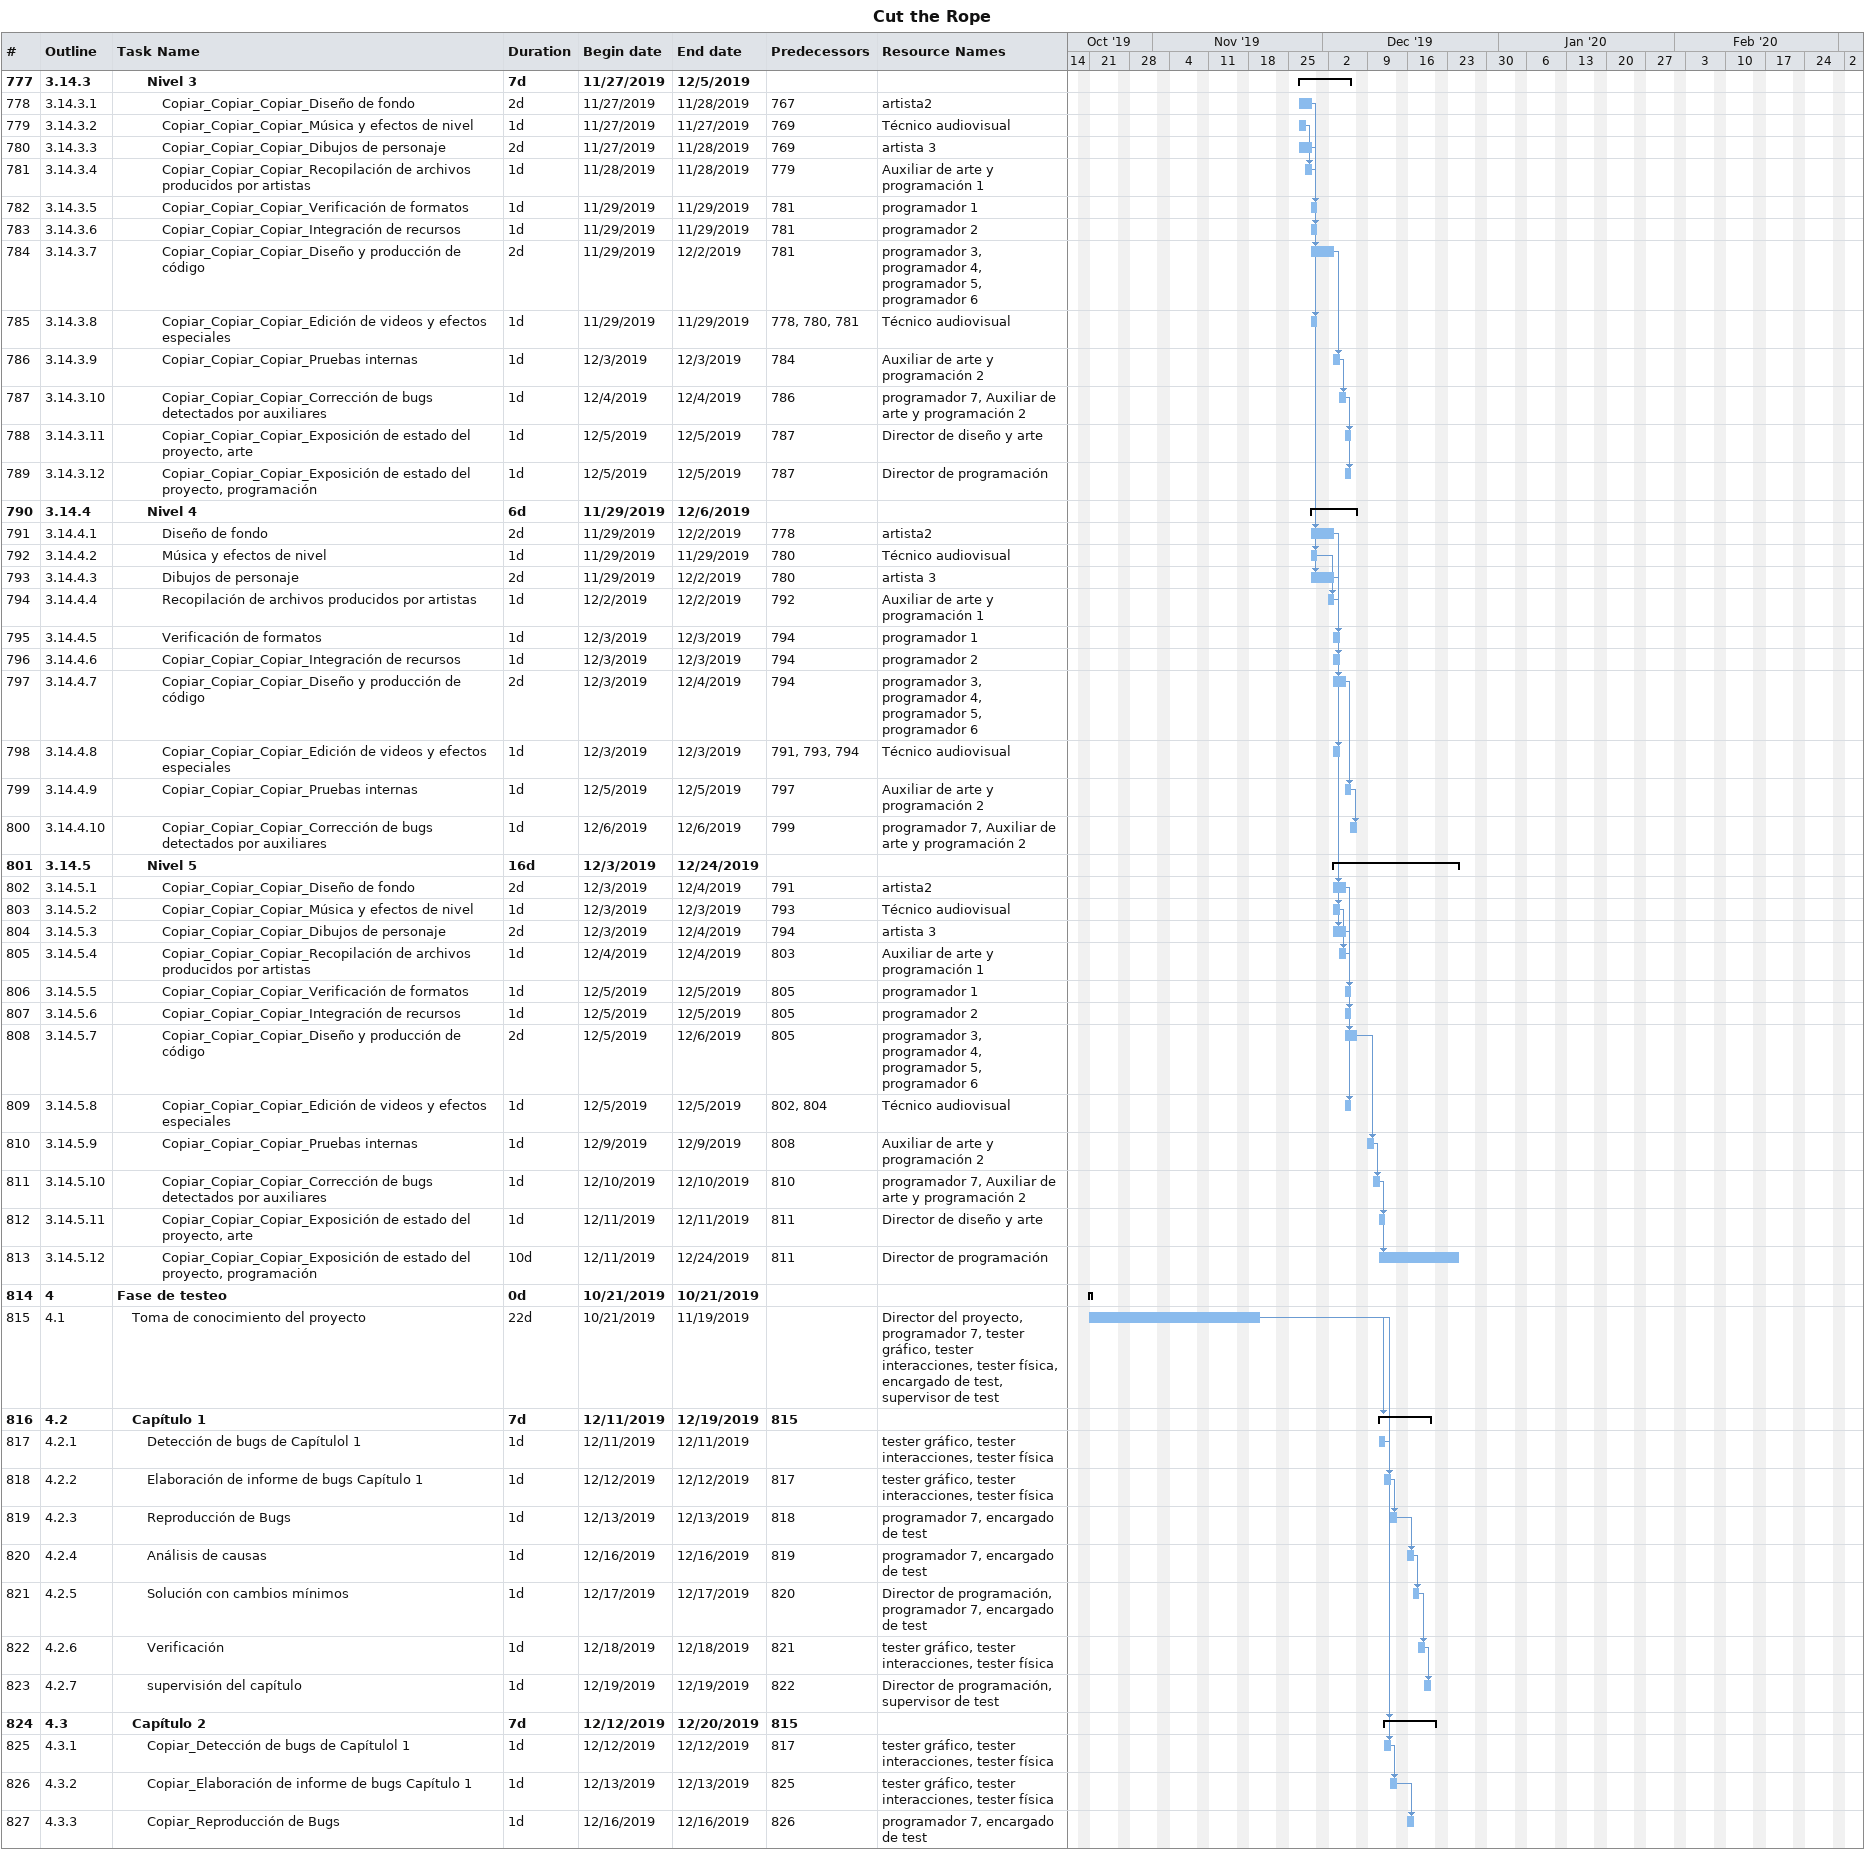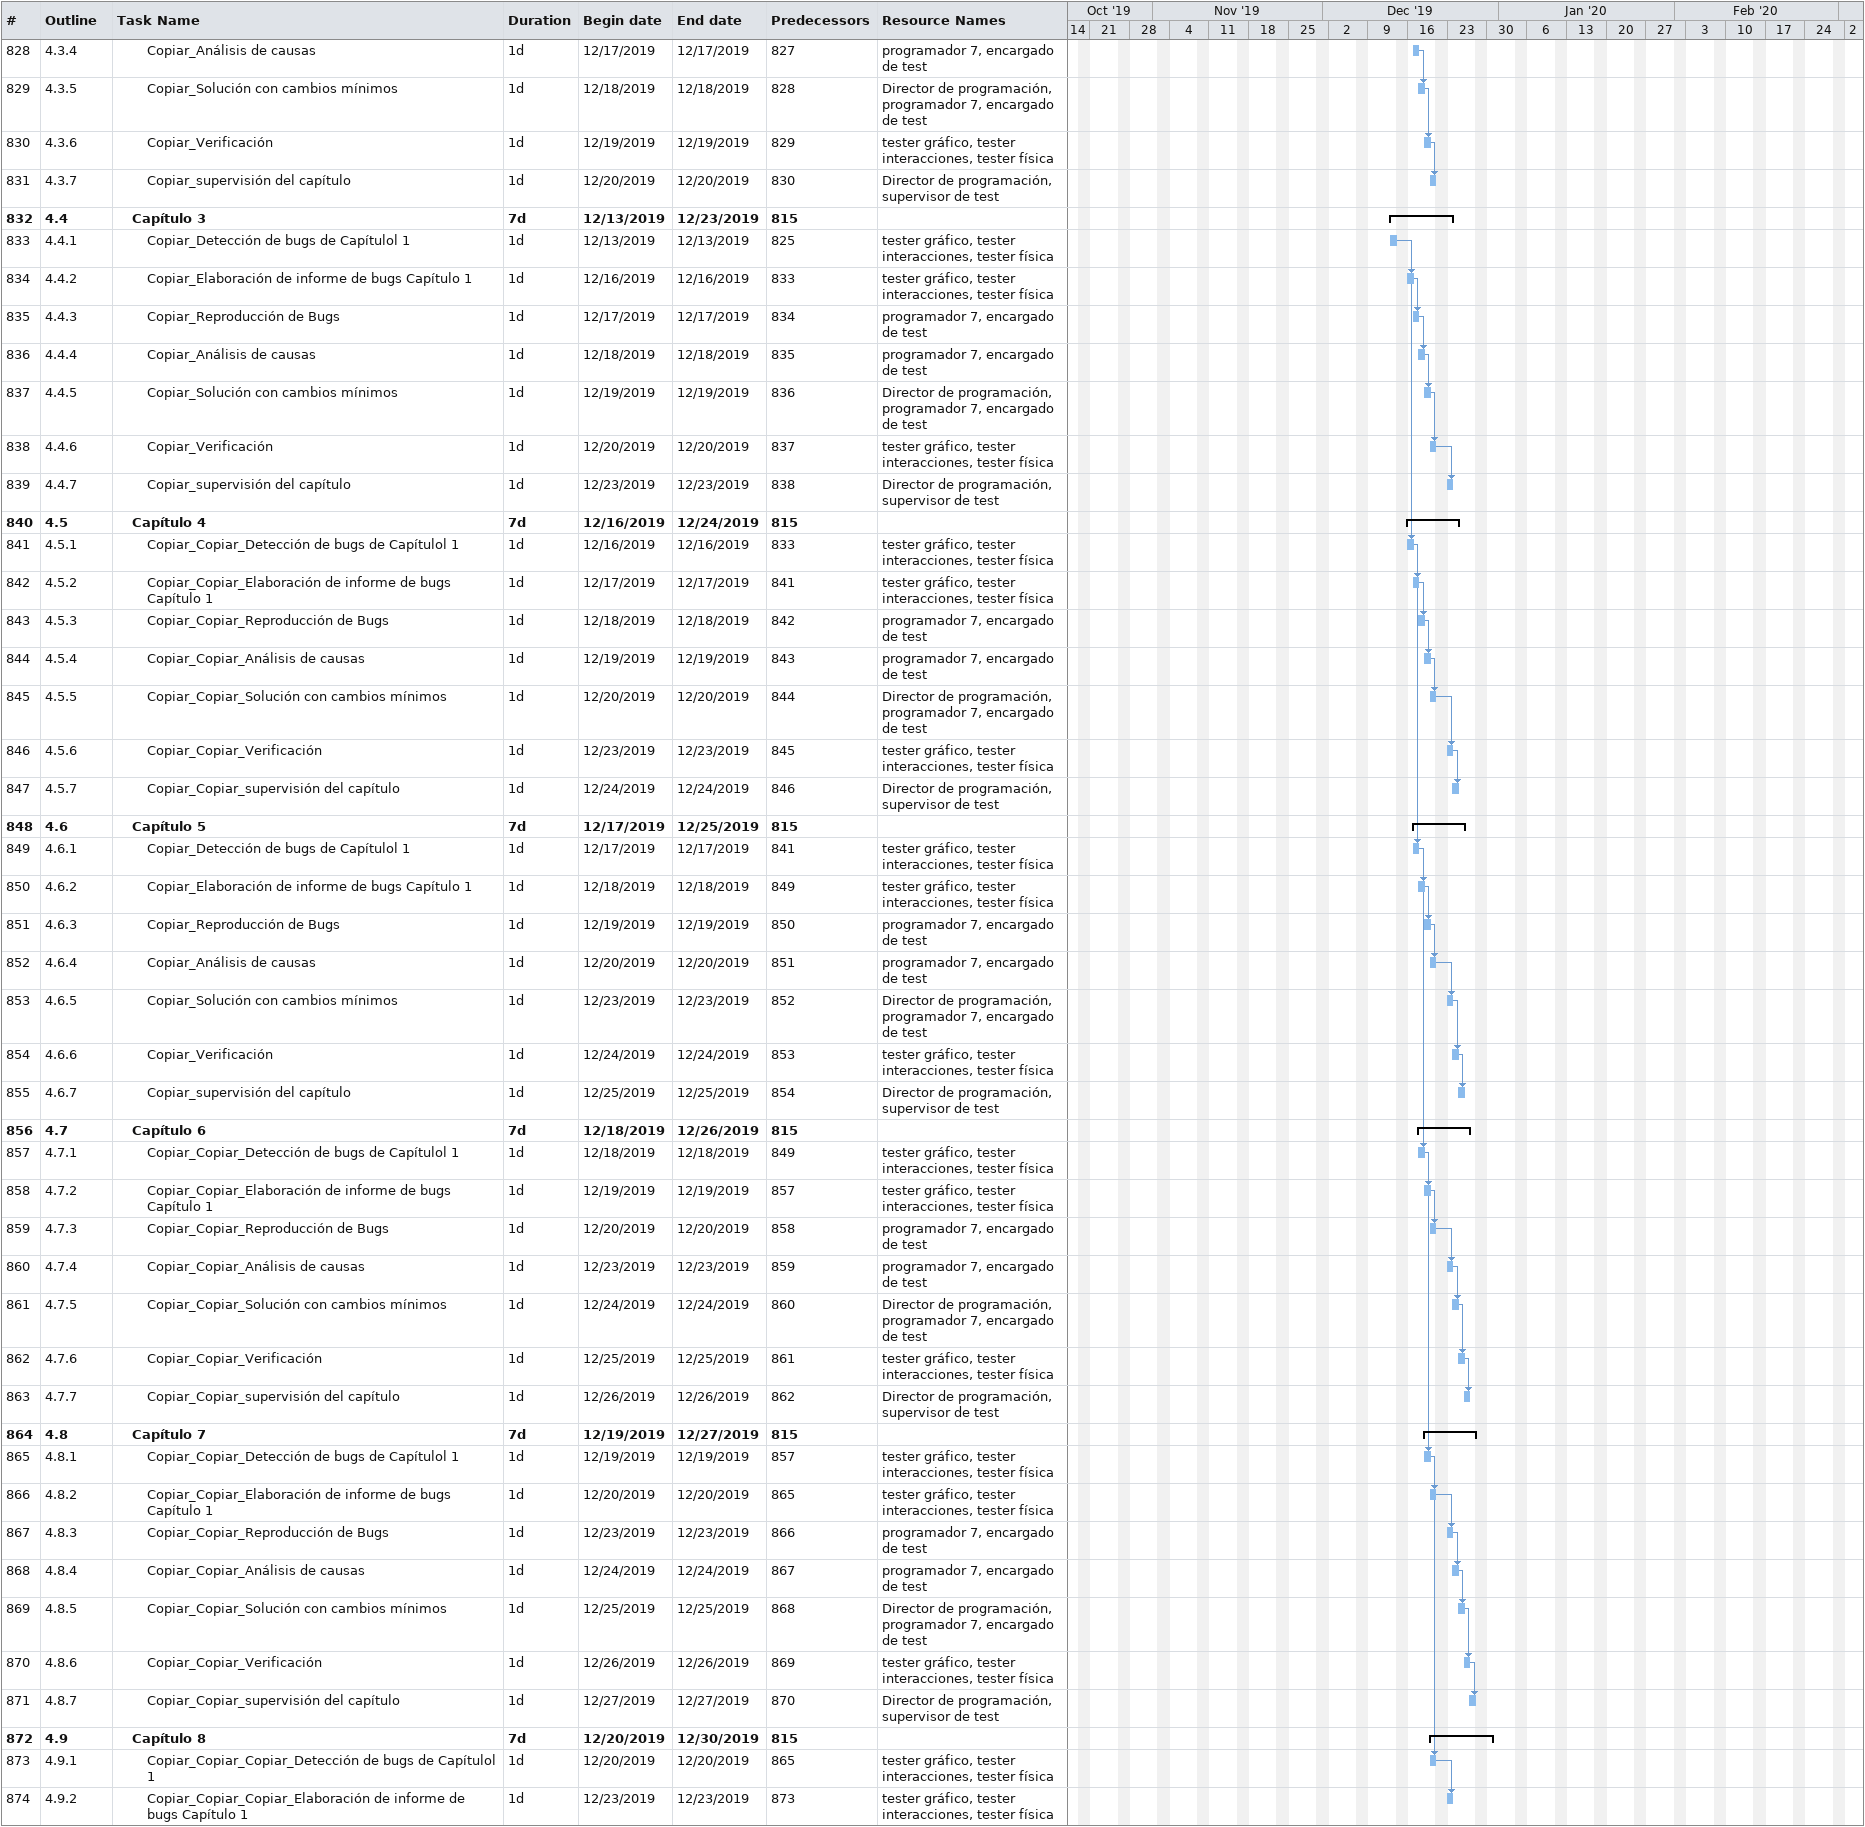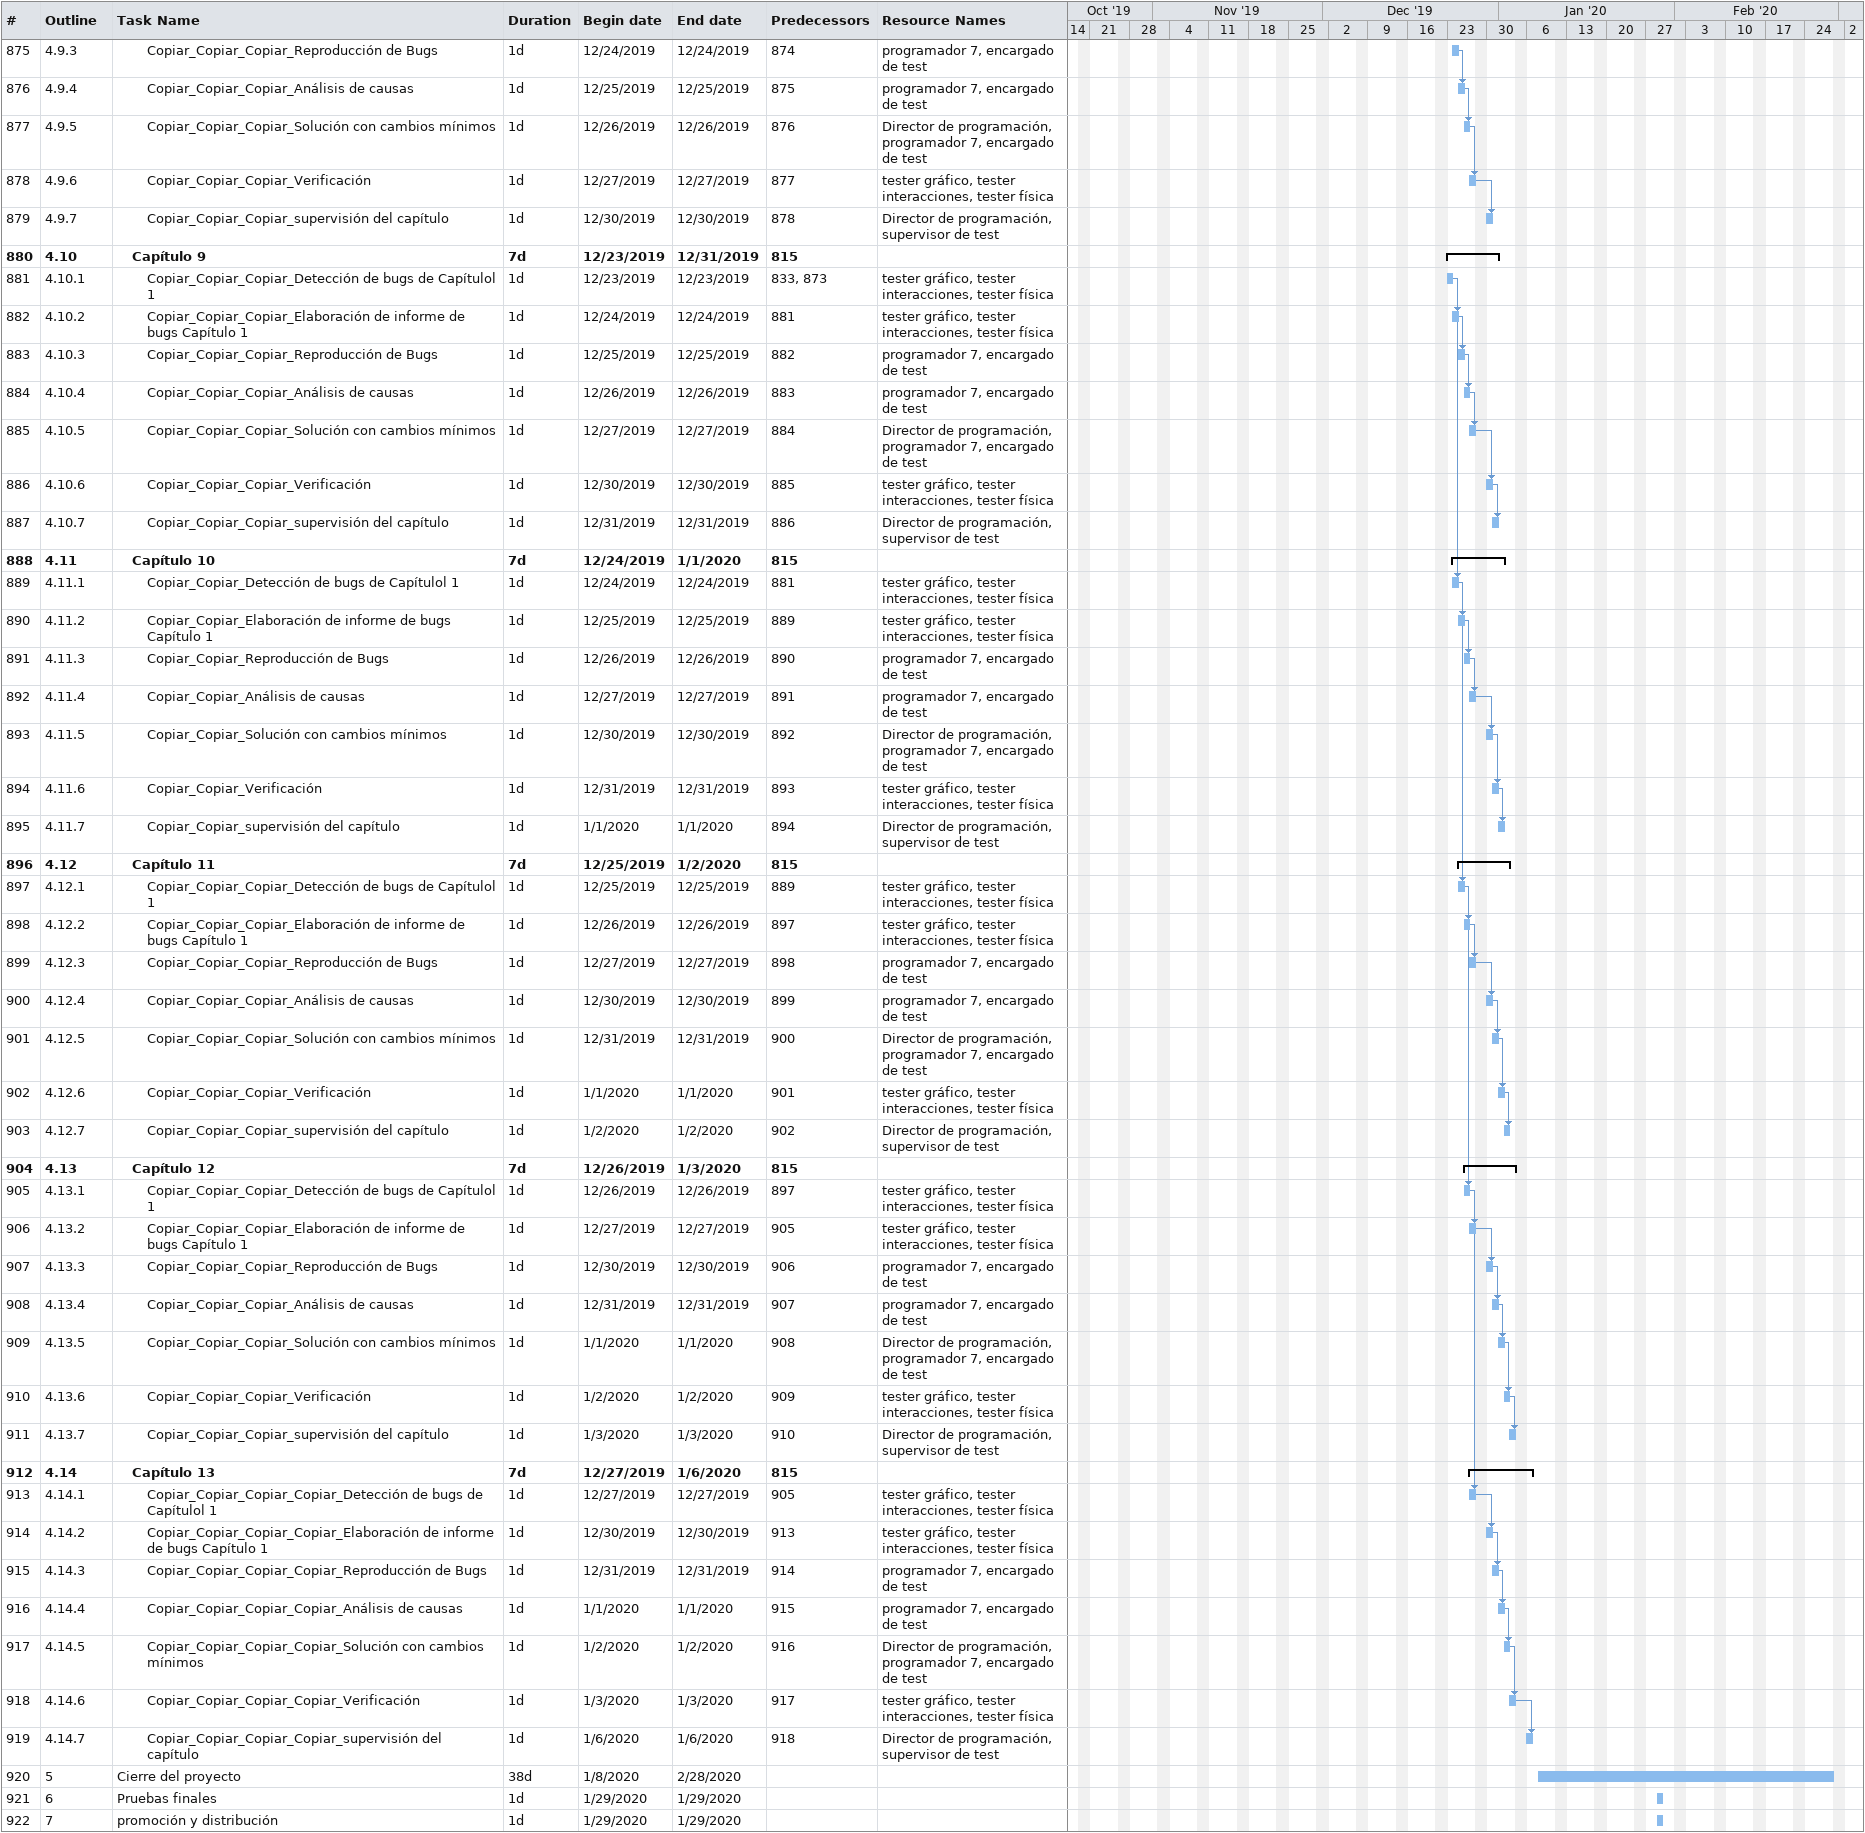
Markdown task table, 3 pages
Cut the Rope

| ID | WBS | Task | Duration | Start | Finish | Predecessors | Resources |
|---|---|---|---|---|---|---|---|
| 777 | 3.14.3 | **Nivel 3** | 7d | 2019-11-27 | 2019-12-05 |  |  |
| 778 | 3.14.3.1 | Copiar_Copiar_Copiar_Diseño de fondo | 2d | 2019-11-27 | 2019-11-28 | 767 | artista2 |
| 779 | 3.14.3.2 | Copiar_Copiar_Copiar_Música y efectos de nivel | 1d | 2019-11-27 | 2019-11-27 | 769 | Técnico audiovisual |
| 780 | 3.14.3.3 | Copiar_Copiar_Copiar_Dibujos de personaje | 2d | 2019-11-27 | 2019-11-28 | 769 | artista 3 |
| 781 | 3.14.3.4 | Copiar_Copiar_Copiar_Recopilación de archivos producidos por artistas | 1d | 2019-11-28 | 2019-11-28 | 779 | Auxiliar de arte y programación 1 |
| 782 | 3.14.3.5 | Copiar_Copiar_Copiar_Verificación de formatos | 1d | 2019-11-29 | 2019-11-29 | 781 | programador 1 |
| 783 | 3.14.3.6 | Copiar_Copiar_Copiar_Integración de recursos | 1d | 2019-11-29 | 2019-11-29 | 781 | programador 2 |
| 784 | 3.14.3.7 | Copiar_Copiar_Copiar_Diseño y producción de código | 2d | 2019-11-29 | 2019-12-02 | 781 | programador 3, programador 4, programador 5, programador 6 |
| 785 | 3.14.3.8 | Copiar_Copiar_Copiar_Edición de videos y efectos especiales | 1d | 2019-11-29 | 2019-11-29 | 778, 780, 781 | Técnico audiovisual |
| 786 | 3.14.3.9 | Copiar_Copiar_Copiar_Pruebas internas | 1d | 2019-12-03 | 2019-12-03 | 784 | Auxiliar de arte y programación 2 |
| 787 | 3.14.3.10 | Copiar_Copiar_Copiar_Corrección de bugs detectados por auxiliares | 1d | 2019-12-04 | 2019-12-04 | 786 | programador 7, Auxiliar de arte y programación 2 |
| 788 | 3.14.3.11 | Copiar_Copiar_Copiar_Exposición de estado del proyecto, arte | 1d | 2019-12-05 | 2019-12-05 | 787 | Director de diseño y arte |
| 789 | 3.14.3.12 | Copiar_Copiar_Copiar_Exposición de estado del proyecto, programación | 1d | 2019-12-05 | 2019-12-05 | 787 | Director de programación |
| 790 | 3.14.4 | **Nivel 4** | 6d | 2019-11-29 | 2019-12-06 |  |  |
| 791 | 3.14.4.1 | Diseño de fondo | 2d | 2019-11-29 | 2019-12-02 | 778 | artista2 |
| 792 | 3.14.4.2 | Música y efectos de nivel | 1d | 2019-11-29 | 2019-11-29 | 780 | Técnico audiovisual |
| 793 | 3.14.4.3 | Dibujos de personaje | 2d | 2019-11-29 | 2019-12-02 | 780 | artista 3 |
| 794 | 3.14.4.4 | Recopilación de archivos producidos por artistas | 1d | 2019-12-02 | 2019-12-02 | 792 | Auxiliar de arte y programación 1 |
| 795 | 3.14.4.5 | Verificación de formatos | 1d | 2019-12-03 | 2019-12-03 | 794 | programador 1 |
| 796 | 3.14.4.6 | Copiar_Copiar_Copiar_Integración de recursos | 1d | 2019-12-03 | 2019-12-03 | 794 | programador 2 |
| 797 | 3.14.4.7 | Copiar_Copiar_Copiar_Diseño y producción de código | 2d | 2019-12-03 | 2019-12-04 | 794 | programador 3, programador 4, programador 5, programador 6 |
| 798 | 3.14.4.8 | Copiar_Copiar_Copiar_Edición de videos y efectos especiales | 1d | 2019-12-03 | 2019-12-03 | 791, 793, 794 | Técnico audiovisual |
| 799 | 3.14.4.9 | Copiar_Copiar_Copiar_Pruebas internas | 1d | 2019-12-05 | 2019-12-05 | 797 | Auxiliar de arte y programación 2 |
| 800 | 3.14.4.10 | Copiar_Copiar_Copiar_Corrección de bugs detectados por auxiliares | 1d | 2019-12-06 | 2019-12-06 | 799 | programador 7, Auxiliar de arte y programación 2 |
| 801 | 3.14.5 | **Nivel 5** | 16d | 2019-12-03 | 2019-12-24 |  |  |
| 802 | 3.14.5.1 | Copiar_Copiar_Copiar_Diseño de fondo | 2d | 2019-12-03 | 2019-12-04 | 791 | artista2 |
| 803 | 3.14.5.2 | Copiar_Copiar_Copiar_Música y efectos de nivel | 1d | 2019-12-03 | 2019-12-03 | 793 | Técnico audiovisual |
| 804 | 3.14.5.3 | Copiar_Copiar_Copiar_Dibujos de personaje | 2d | 2019-12-03 | 2019-12-04 | 794 | artista 3 |
| 805 | 3.14.5.4 | Copiar_Copiar_Copiar_Recopilación de archivos producidos por artistas | 1d | 2019-12-04 | 2019-12-04 | 803 | Auxiliar de arte y programación 1 |
| 806 | 3.14.5.5 | Copiar_Copiar_Copiar_Verificación de formatos | 1d | 2019-12-05 | 2019-12-05 | 805 | programador 1 |
| 807 | 3.14.5.6 | Copiar_Copiar_Copiar_Integración de recursos | 1d | 2019-12-05 | 2019-12-05 | 805 | programador 2 |
| 808 | 3.14.5.7 | Copiar_Copiar_Copiar_Diseño y producción de código | 2d | 2019-12-05 | 2019-12-06 | 805 | programador 3, programador 4, programador 5, programador 6 |
| 809 | 3.14.5.8 | Copiar_Copiar_Copiar_Edición de videos y efectos especiales | 1d | 2019-12-05 | 2019-12-05 | 802, 804 | Técnico audiovisual |
| 810 | 3.14.5.9 | Copiar_Copiar_Copiar_Pruebas internas | 1d | 2019-12-09 | 2019-12-09 | 808 | Auxiliar de arte y programación 2 |
| 811 | 3.14.5.10 | Copiar_Copiar_Copiar_Corrección de bugs detectados por auxiliares | 1d | 2019-12-10 | 2019-12-10 | 810 | programador 7, Auxiliar de arte y programación 2 |
| 812 | 3.14.5.11 | Copiar_Copiar_Copiar_Exposición de estado del proyecto, arte | 1d | 2019-12-11 | 2019-12-11 | 811 | Director de diseño y arte |
| 813 | 3.14.5.12 | Copiar_Copiar_Copiar_Exposición de estado del proyecto, programación | 10d | 2019-12-11 | 2019-12-24 | 811 | Director de programación |
| 814 | 4 | **Fase de testeo** | 0d | 2019-10-21 | 2019-10-21 |  |  |
| 815 | 4.1 | Toma de conocimiento del proyecto | 22d | 2019-10-21 | 2019-11-19 |  | Director del proyecto, programador 7, tester gráfico, tester interacciones, tester física, encargado de test, supervisor de test |
| 816 | 4.2 | **Capítulo 1** | 7d | 2019-12-11 | 2019-12-19 | 815 |  |
| 817 | 4.2.1 | Detección de bugs de Capítulol 1 | 1d | 2019-12-11 | 2019-12-11 |  | tester gráfico, tester interacciones, tester física |
| 818 | 4.2.2 | Elaboración de informe de bugs Capítulo 1 | 1d | 2019-12-12 | 2019-12-12 | 817 | tester gráfico, tester interacciones, tester física |
| 819 | 4.2.3 | Reproducción de Bugs | 1d | 2019-12-13 | 2019-12-13 | 818 | programador 7, encargado de test |
| 820 | 4.2.4 | Análisis de causas | 1d | 2019-12-16 | 2019-12-16 | 819 | programador 7, encargado de test |
| 821 | 4.2.5 | Solución con cambios mínimos | 1d | 2019-12-17 | 2019-12-17 | 820 | Director de programación, programador 7, encargado de test |
| 822 | 4.2.6 | Verificación | 1d | 2019-12-18 | 2019-12-18 | 821 | tester gráfico, tester interacciones, tester física |
| 823 | 4.2.7 | supervisión del capítulo | 1d | 2019-12-19 | 2019-12-19 | 822 | Director de programación, supervisor de test |
| 824 | 4.3 | **Capítulo 2** | 7d | 2019-12-12 | 2019-12-20 | 815 |  |
| 825 | 4.3.1 | Copiar_Detección de bugs de Capítulol 1 | 1d | 2019-12-12 | 2019-12-12 | 817 | tester gráfico, tester interacciones, tester física |
| 826 | 4.3.2 | Copiar_Elaboración de informe de bugs Capítulo 1 | 1d | 2019-12-13 | 2019-12-13 | 825 | tester gráfico, tester interacciones, tester física |
| 827 | 4.3.3 | Copiar_Reproducción de Bugs | 1d | 2019-12-16 | 2019-12-16 | 826 | programador 7, encargado de test |
| 828 | 4.3.4 | Copiar_Análisis de causas | 1d | 2019-12-17 | 2019-12-17 | 827 | programador 7, encargado de test |
| 829 | 4.3.5 | Copiar_Solución con cambios mínimos | 1d | 2019-12-18 | 2019-12-18 | 828 | Director de programación, programador 7, encargado de test |
| 830 | 4.3.6 | Copiar_Verificación | 1d | 2019-12-19 | 2019-12-19 | 829 | tester gráfico, tester interacciones, tester física |
| 831 | 4.3.7 | Copiar_supervisión del capítulo | 1d | 2019-12-20 | 2019-12-20 | 830 | Director de programación, supervisor de test |
| 832 | 4.4 | **Capítulo 3** | 7d | 2019-12-13 | 2019-12-23 | 815 |  |
| 833 | 4.4.1 | Copiar_Detección de bugs de Capítulol 1 | 1d | 2019-12-13 | 2019-12-13 | 825 | tester gráfico, tester interacciones, tester física |
| 834 | 4.4.2 | Copiar_Elaboración de informe de bugs Capítulo 1 | 1d | 2019-12-16 | 2019-12-16 | 833 | tester gráfico, tester interacciones, tester física |
| 835 | 4.4.3 | Copiar_Reproducción de Bugs | 1d | 2019-12-17 | 2019-12-17 | 834 | programador 7, encargado de test |
| 836 | 4.4.4 | Copiar_Análisis de causas | 1d | 2019-12-18 | 2019-12-18 | 835 | programador 7, encargado de test |
| 837 | 4.4.5 | Copiar_Solución con cambios mínimos | 1d | 2019-12-19 | 2019-12-19 | 836 | Director de programación, programador 7, encargado de test |
| 838 | 4.4.6 | Copiar_Verificación | 1d | 2019-12-20 | 2019-12-20 | 837 | tester gráfico, tester interacciones, tester física |
| 839 | 4.4.7 | Copiar_supervisión del capítulo | 1d | 2019-12-23 | 2019-12-23 | 838 | Director de programación, supervisor de test |
| 840 | 4.5 | **Capítulo 4** | 7d | 2019-12-16 | 2019-12-24 | 815 |  |
| 841 | 4.5.1 | Copiar_Copiar_Detección de bugs de Capítulol 1 | 1d | 2019-12-16 | 2019-12-16 | 833 | tester gráfico, tester interacciones, tester física |
| 842 | 4.5.2 | Copiar_Copiar_Elaboración de informe de bugs Capítulo 1 | 1d | 2019-12-17 | 2019-12-17 | 841 | tester gráfico, tester interacciones, tester física |
| 843 | 4.5.3 | Copiar_Copiar_Reproducción de Bugs | 1d | 2019-12-18 | 2019-12-18 | 842 | programador 7, encargado de test |
| 844 | 4.5.4 | Copiar_Copiar_Análisis de causas | 1d | 2019-12-19 | 2019-12-19 | 843 | programador 7, encargado de test |
| 845 | 4.5.5 | Copiar_Copiar_Solución con cambios mínimos | 1d | 2019-12-20 | 2019-12-20 | 844 | Director de programación, programador 7, encargado de test |
| 846 | 4.5.6 | Copiar_Copiar_Verificación | 1d | 2019-12-23 | 2019-12-23 | 845 | tester gráfico, tester interacciones, tester física |
| 847 | 4.5.7 | Copiar_Copiar_supervisión del capítulo | 1d | 2019-12-24 | 2019-12-24 | 846 | Director de programación, supervisor de test |
| 848 | 4.6 | **Capítulo 5** | 7d | 2019-12-17 | 2019-12-25 | 815 |  |
| 849 | 4.6.1 | Copiar_Detección de bugs de Capítulol 1 | 1d | 2019-12-17 | 2019-12-17 | 841 | tester gráfico, tester interacciones, tester física |
| 850 | 4.6.2 | Copiar_Elaboración de informe de bugs Capítulo 1 | 1d | 2019-12-18 | 2019-12-18 | 849 | tester gráfico, tester interacciones, tester física |
| 851 | 4.6.3 | Copiar_Reproducción de Bugs | 1d | 2019-12-19 | 2019-12-19 | 850 | programador 7, encargado de test |
| 852 | 4.6.4 | Copiar_Análisis de causas | 1d | 2019-12-20 | 2019-12-20 | 851 | programador 7, encargado de test |
| 853 | 4.6.5 | Copiar_Solución con cambios mínimos | 1d | 2019-12-23 | 2019-12-23 | 852 | Director de programación, programador 7, encargado de test |
| 854 | 4.6.6 | Copiar_Verificación | 1d | 2019-12-24 | 2019-12-24 | 853 | tester gráfico, tester interacciones, tester física |
| 855 | 4.6.7 | Copiar_supervisión del capítulo | 1d | 2019-12-25 | 2019-12-25 | 854 | Director de programación, supervisor de test |
| 856 | 4.7 | **Capítulo 6** | 7d | 2019-12-18 | 2019-12-26 | 815 |  |
| 857 | 4.7.1 | Copiar_Copiar_Detección de bugs de Capítulol 1 | 1d | 2019-12-18 | 2019-12-18 | 849 | tester gráfico, tester interacciones, tester física |
| 858 | 4.7.2 | Copiar_Copiar_Elaboración de informe de bugs Capítulo 1 | 1d | 2019-12-19 | 2019-12-19 | 857 | tester gráfico, tester interacciones, tester física |
| 859 | 4.7.3 | Copiar_Copiar_Reproducción de Bugs | 1d | 2019-12-20 | 2019-12-20 | 858 | programador 7, encargado de test |
| 860 | 4.7.4 | Copiar_Copiar_Análisis de causas | 1d | 2019-12-23 | 2019-12-23 | 859 | programador 7, encargado de test |
| 861 | 4.7.5 | Copiar_Copiar_Solución con cambios mínimos | 1d | 2019-12-24 | 2019-12-24 | 860 | Director de programación, programador 7, encargado de test |
| 862 | 4.7.6 | Copiar_Copiar_Verificación | 1d | 2019-12-25 | 2019-12-25 | 861 | tester gráfico, tester interacciones, tester física |
| 863 | 4.7.7 | Copiar_Copiar_supervisión del capítulo | 1d | 2019-12-26 | 2019-12-26 | 862 | Director de programación, supervisor de test |
| 864 | 4.8 | **Capítulo 7** | 7d | 2019-12-19 | 2019-12-27 | 815 |  |
| 865 | 4.8.1 | Copiar_Copiar_Detección de bugs de Capítulol 1 | 1d | 2019-12-19 | 2019-12-19 | 857 | tester gráfico, tester interacciones, tester física |
| 866 | 4.8.2 | Copiar_Copiar_Elaboración de informe de bugs Capítulo 1 | 1d | 2019-12-20 | 2019-12-20 | 865 | tester gráfico, tester interacciones, tester física |
| 867 | 4.8.3 | Copiar_Copiar_Reproducción de Bugs | 1d | 2019-12-23 | 2019-12-23 | 866 | programador 7, encargado de test |
| 868 | 4.8.4 | Copiar_Copiar_Análisis de causas | 1d | 2019-12-24 | 2019-12-24 | 867 | programador 7, encargado de test |
| 869 | 4.8.5 | Copiar_Copiar_Solución con cambios mínimos | 1d | 2019-12-25 | 2019-12-25 | 868 | Director de programación, programador 7, encargado de test |
| 870 | 4.8.6 | Copiar_Copiar_Verificación | 1d | 2019-12-26 | 2019-12-26 | 869 | tester gráfico, tester interacciones, tester física |
| 871 | 4.8.7 | Copiar_Copiar_supervisión del capítulo | 1d | 2019-12-27 | 2019-12-27 | 870 | Director de programación, supervisor de test |
| 872 | 4.9 | **Capítulo 8** | 7d | 2019-12-20 | 2019-12-30 | 815 |  |
| 873 | 4.9.1 | Copiar_Copiar_Copiar_Detección de bugs de Capítulol 1 | 1d | 2019-12-20 | 2019-12-20 | 865 | tester gráfico, tester interacciones, tester física |
| 874 | 4.9.2 | Copiar_Copiar_Copiar_Elaboración de informe de bugs Capítulo 1 | 1d | 2019-12-23 | 2019-12-23 | 873 | tester gráfico, tester interacciones, tester física |
| 875 | 4.9.3 | Copiar_Copiar_Copiar_Reproducción de Bugs | 1d | 2019-12-24 | 2019-12-24 | 874 | programador 7, encargado de test |
| 876 | 4.9.4 | Copiar_Copiar_Copiar_Análisis de causas | 1d | 2019-12-25 | 2019-12-25 | 875 | programador 7, encargado de test |
| 877 | 4.9.5 | Copiar_Copiar_Copiar_Solución con cambios mínimos | 1d | 2019-12-26 | 2019-12-26 | 876 | Director de programación, programador 7, encargado de test |
| 878 | 4.9.6 | Copiar_Copiar_Copiar_Verificación | 1d | 2019-12-27 | 2019-12-27 | 877 | tester gráfico, tester interacciones, tester física |
| 879 | 4.9.7 | Copiar_Copiar_Copiar_supervisión del capítulo | 1d | 2019-12-30 | 2019-12-30 | 878 | Director de programación, supervisor de test |
| 880 | 4.10 | **Capítulo 9** | 7d | 2019-12-23 | 2019-12-31 | 815 |  |
| 881 | 4.10.1 | Copiar_Copiar_Copiar_Detección de bugs de Capítulol 1 | 1d | 2019-12-23 | 2019-12-23 | 833, 873 | tester gráfico, tester interacciones, tester física |
| 882 | 4.10.2 | Copiar_Copiar_Copiar_Elaboración de informe de bugs Capítulo 1 | 1d | 2019-12-24 | 2019-12-24 | 881 | tester gráfico, tester interacciones, tester física |
| 883 | 4.10.3 | Copiar_Copiar_Copiar_Reproducción de Bugs | 1d | 2019-12-25 | 2019-12-25 | 882 | programador 7, encargado de test |
| 884 | 4.10.4 | Copiar_Copiar_Copiar_Análisis de causas | 1d | 2019-12-26 | 2019-12-26 | 883 | programador 7, encargado de test |
| 885 | 4.10.5 | Copiar_Copiar_Copiar_Solución con cambios mínimos | 1d | 2019-12-27 | 2019-12-27 | 884 | Director de programación, programador 7, encargado de test |
| 886 | 4.10.6 | Copiar_Copiar_Copiar_Verificación | 1d | 2019-12-30 | 2019-12-30 | 885 | tester gráfico, tester interacciones, tester física |
| 887 | 4.10.7 | Copiar_Copiar_Copiar_supervisión del capítulo | 1d | 2019-12-31 | 2019-12-31 | 886 | Director de programación, supervisor de test |
| 888 | 4.11 | **Capítulo 10** | 7d | 2019-12-24 | 2020-01-01 | 815 |  |
| 889 | 4.11.1 | Copiar_Copiar_Detección de bugs de Capítulol 1 | 1d | 2019-12-24 | 2019-12-24 | 881 | tester gráfico, tester interacciones, tester física |
| 890 | 4.11.2 | Copiar_Copiar_Elaboración de informe de bugs Capítulo 1 | 1d | 2019-12-25 | 2019-12-25 | 889 | tester gráfico, tester interacciones, tester física |
| 891 | 4.11.3 | Copiar_Copiar_Reproducción de Bugs | 1d | 2019-12-26 | 2019-12-26 | 890 | programador 7, encargado de test |
| 892 | 4.11.4 | Copiar_Copiar_Análisis de causas | 1d | 2019-12-27 | 2019-12-27 | 891 | programador 7, encargado de test |
| 893 | 4.11.5 | Copiar_Copiar_Solución con cambios mínimos | 1d | 2019-12-30 | 2019-12-30 | 892 | Director de programación, programador 7, encargado de test |
| 894 | 4.11.6 | Copiar_Copiar_Verificación | 1d | 2019-12-31 | 2019-12-31 | 893 | tester gráfico, tester interacciones, tester física |
| 895 | 4.11.7 | Copiar_Copiar_supervisión del capítulo | 1d | 2020-01-01 | 2020-01-01 | 894 | Director de programación, supervisor de test |
| 896 | 4.12 | **Capítulo 11** | 7d | 2019-12-25 | 2020-01-02 | 815 |  |
| 897 | 4.12.1 | Copiar_Copiar_Copiar_Detección de bugs de Capítulol 1 | 1d | 2019-12-25 | 2019-12-25 | 889 | tester gráfico, tester interacciones, tester física |
| 898 | 4.12.2 | Copiar_Copiar_Copiar_Elaboración de informe de bugs Capítulo 1 | 1d | 2019-12-26 | 2019-12-26 | 897 | tester gráfico, tester interacciones, tester física |
| 899 | 4.12.3 | Copiar_Copiar_Copiar_Reproducción de Bugs | 1d | 2019-12-27 | 2019-12-27 | 898 | programador 7, encargado de test |
| 900 | 4.12.4 | Copiar_Copiar_Copiar_Análisis de causas | 1d | 2019-12-30 | 2019-12-30 | 899 | programador 7, encargado de test |
| 901 | 4.12.5 | Copiar_Copiar_Copiar_Solución con cambios mínimos | 1d | 2019-12-31 | 2019-12-31 | 900 | Director de programación, programador 7, encargado de test |
| 902 | 4.12.6 | Copiar_Copiar_Copiar_Verificación | 1d | 2020-01-01 | 2020-01-01 | 901 | tester gráfico, tester interacciones, tester física |
| 903 | 4.12.7 | Copiar_Copiar_Copiar_supervisión del capítulo | 1d | 2020-01-02 | 2020-01-02 | 902 | Director de programación, supervisor de test |
| 904 | 4.13 | **Capítulo 12** | 7d | 2019-12-26 | 2020-01-03 | 815 |  |
| 905 | 4.13.1 | Copiar_Copiar_Copiar_Detección de bugs de Capítulol 1 | 1d | 2019-12-26 | 2019-12-26 | 897 | tester gráfico, tester interacciones, tester física |
| 906 | 4.13.2 | Copiar_Copiar_Copiar_Elaboración de informe de bugs Capítulo 1 | 1d | 2019-12-27 | 2019-12-27 | 905 | tester gráfico, tester interacciones, tester física |
| 907 | 4.13.3 | Copiar_Copiar_Copiar_Reproducción de Bugs | 1d | 2019-12-30 | 2019-12-30 | 906 | programador 7, encargado de test |
| 908 | 4.13.4 | Copiar_Copiar_Copiar_Análisis de causas | 1d | 2019-12-31 | 2019-12-31 | 907 | programador 7, encargado de test |
| 909 | 4.13.5 | Copiar_Copiar_Copiar_Solución con cambios mínimos | 1d | 2020-01-01 | 2020-01-01 | 908 | Director de programación, programador 7, encargado de test |
| 910 | 4.13.6 | Copiar_Copiar_Copiar_Verificación | 1d | 2020-01-02 | 2020-01-02 | 909 | tester gráfico, tester interacciones, tester física |
| 911 | 4.13.7 | Copiar_Copiar_Copiar_supervisión del capítulo | 1d | 2020-01-03 | 2020-01-03 | 910 | Director de programación, supervisor de test |
| 912 | 4.14 | **Capítulo 13** | 7d | 2019-12-27 | 2020-01-06 | 815 |  |
| 913 | 4.14.1 | Copiar_Copiar_Copiar_Copiar_Detección de bugs de Capítulol 1 | 1d | 2019-12-27 | 2019-12-27 | 905 | tester gráfico, tester interacciones, tester física |
| 914 | 4.14.2 | Copiar_Copiar_Copiar_Copiar_Elaboración de informe de bugs Capítulo 1 | 1d | 2019-12-30 | 2019-12-30 | 913 | tester gráfico, tester interacciones, tester física |
| 915 | 4.14.3 | Copiar_Copiar_Copiar_Copiar_Reproducción de Bugs | 1d | 2019-12-31 | 2019-12-31 | 914 | programador 7, encargado de test |
| 916 | 4.14.4 | Copiar_Copiar_Copiar_Copiar_Análisis de causas | 1d | 2020-01-01 | 2020-01-01 | 915 | programador 7, encargado de test |
| 917 | 4.14.5 | Copiar_Copiar_Copiar_Copiar_Solución con cambios mínimos | 1d | 2020-01-02 | 2020-01-02 | 916 | Director de programación, programador 7, encargado de test |
| 918 | 4.14.6 | Copiar_Copiar_Copiar_Copiar_Verificación | 1d | 2020-01-03 | 2020-01-03 | 917 | tester gráfico, tester interacciones, tester física |
| 919 | 4.14.7 | Copiar_Copiar_Copiar_Copiar_supervisión del capítulo | 1d | 2020-01-06 | 2020-01-06 | 918 | Director de programación, supervisor de test |
| 920 | 5 | Cierre del proyecto | 38d | 2020-01-08 | 2020-02-28 |  |  |
| 921 | 6 | Pruebas finales | 1d | 2020-01-29 | 2020-01-29 |  |  |
| 922 | 7 | promoción y distribución | 1d | 2020-01-29 | 2020-01-29 |  |  |
